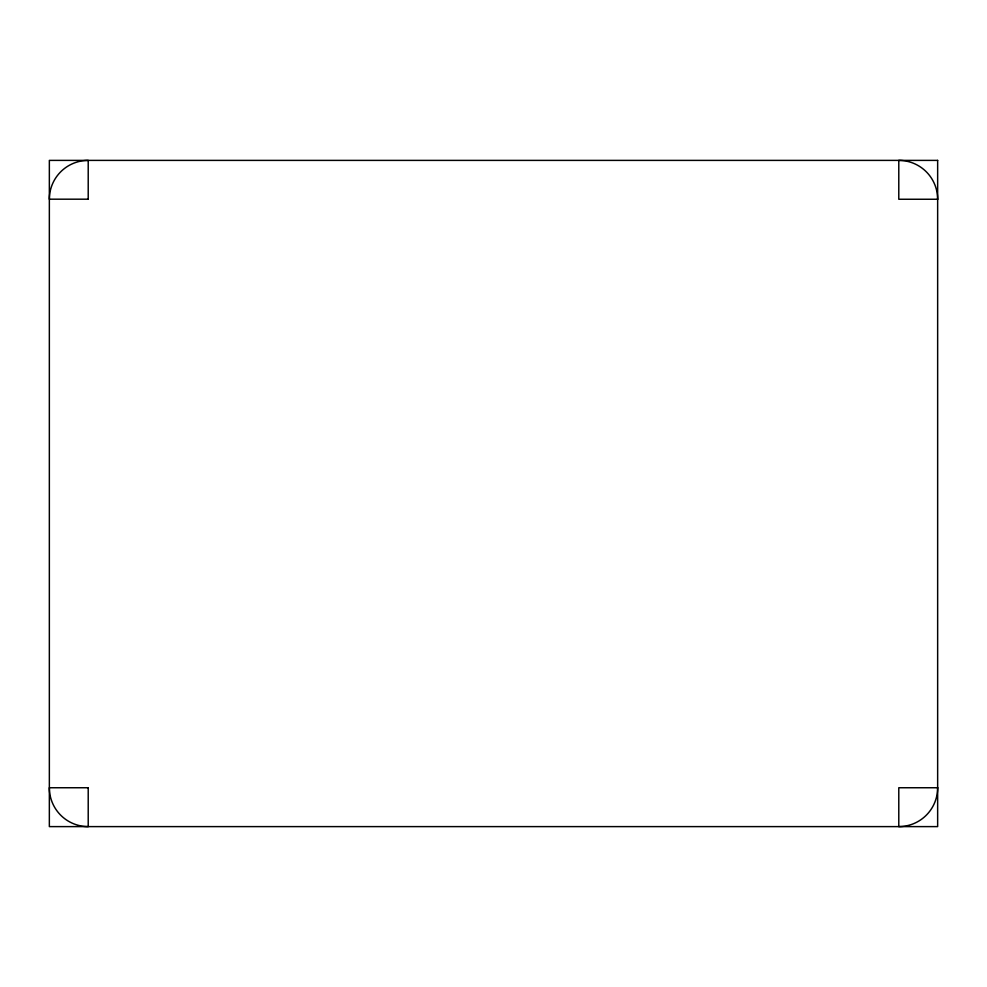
<?xml version="1.0" encoding="UTF-8"?>
<svg xmlns="http://www.w3.org/2000/svg" width="987" height="987" viewBox="0 0 987 987"><rect width="100%" height="100%" fill="white"/><g stroke="black" fill="none" stroke-linecap="round" stroke-linejoin="round"><path stroke-width="1.48" d="M937.65 160.387L49.35 160.387L49.35 826.612L937.65 826.612L937.65 160.387M88.213 199.189L49.35 199.189A38.838 38.838 0 0 1 88.213 160.412L88.213 199.189M937.65 199.251L898.787 199.251L898.787 160.387A38.863 38.863 0 0 1 937.65 199.251M88.213 787.749L49.35 787.749A38.863 38.863 0 0 0 88.213 826.612L88.213 787.749M937.65 787.749L898.787 787.749L898.787 826.612A38.863 38.863 0 0 0 937.65 787.749"/></g></svg>
